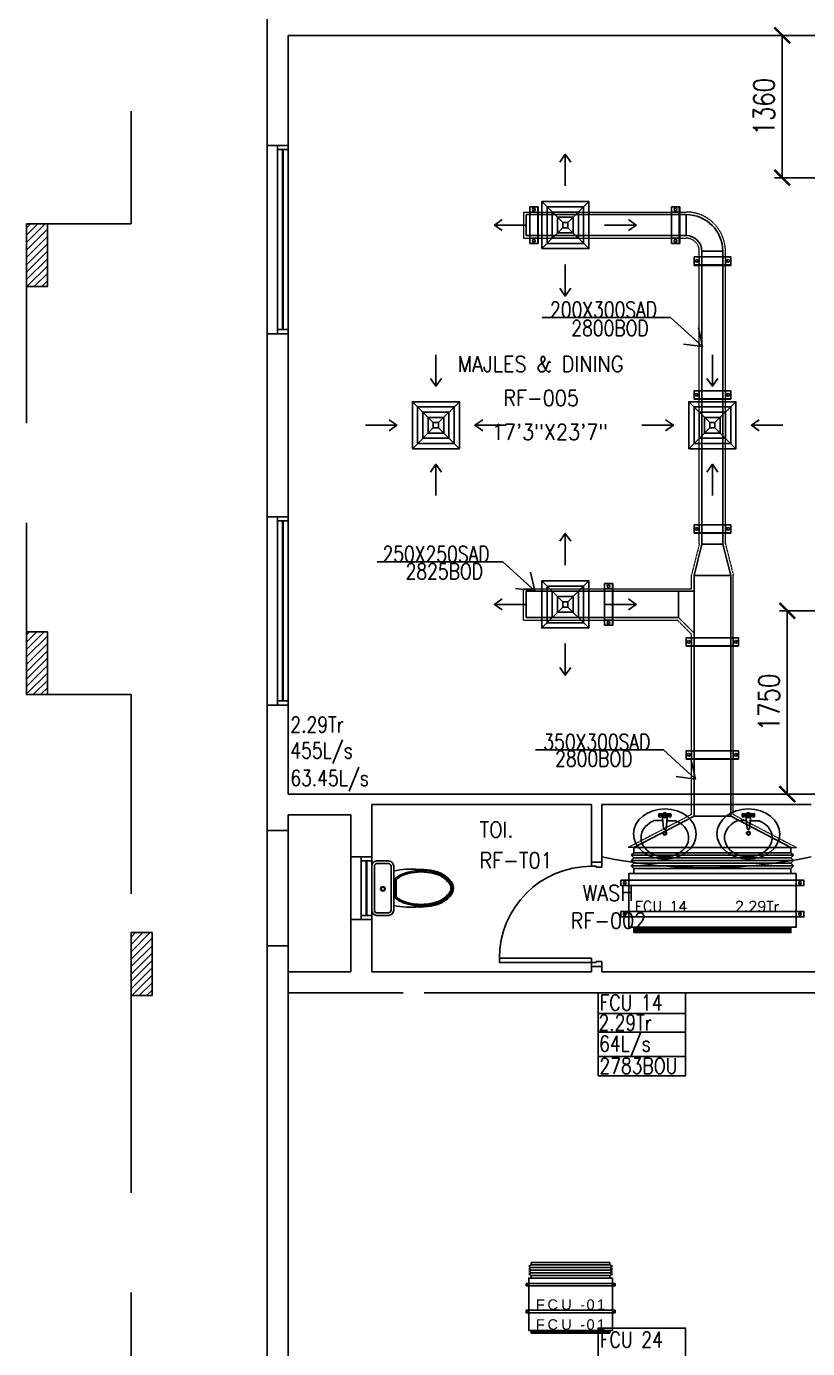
# Model space of a CAD drawing. Header units: millimetres. Extents: x -1288794 to 2153086, y -2701644 to -1335282.
# Drawn here: x 1822585 to 1830050, y -1492380 to -1479744 of the extents above; entities that cross this region are included whole.
import ezdxf

# ---------------------------------------------------------------- set-up
doc = ezdxf.new("R2010")
doc.units = ezdxf.units.MM
doc.header["$LTSCALE"] = 100
doc.header["$PDMODE"] = 34
doc.linetypes.add('DASHED2', pattern=[9.525, 6.35, -3.175])
doc.linetypes.add('HIDDEN', pattern=[9.525, 6.35, -3.175])
for name, color, linetype in [('A-ANNO-TEXT', 8, 'Continuous'), ('A-DOOR', 4, 'Continuous'), ('A-FLOR-OVHD', 4, 'DASHED2'), ('A-FLOR-PFIX', 8, 'Continuous'), ('A-FLOR-SPCL', 8, 'Continuous'), ('A-GLAZ', 5, 'Continuous'), ('A-WALL-FULL', 8, 'Continuous'), ('AC- SUIPPOR', 7, 'HIDDEN'), ('AC-HLTEXT', 100, 'Continuous'), ('AC-SAD', 3, 'Continuous'), ('AC-SAD TEXT', 3, 'Continuous'), ('AC-UNIT', 5, 'Continuous'), ('FCU-AC', 160, 'Continuous'), ('M-HANGER', 30, 'Continuous'), ('RAD DIF', 10, 'Continuous'), ('RAD RIGHT', 1, 'Continuous'), ('S-COL- HACT.', 9, 'Continuous'), ('S-COL.', 8, 'Continuous'), ('SAD RIGHT', 3, 'Continuous'), ('TEXT', 4, 'Continuous'), ('WALL', 42, 'Continuous')]:
    doc.layers.add(name, color=color, linetype=linetype)
doc.layers.add('INSULATION', color=1, linetype='Continuous', lineweight=5)
doc.styles.add('ROMAND', font='romand')
doc.styles.add('ROMANS', font='romans.shx', dxfattribs={"width": 0.8})
doc.styles.add('SIMPLEX', font='simplex.shx', dxfattribs={"width": 0.8})
doc.dimstyles.new('100 of DIM2', dxfattribs={"dimscale": 0, "dimtxt": 200, "dimasz": 150, "dimexe": 75, "dimexo": 200, "dimgap": 75, "dimtad": 1, "dimdec": 0, "dimrnd": 5, "dimzin": 0, "dimdsep": 46, "dimtxsty": 'ROMANS', "dimblk": 'ARCHTICK', "dimcen": 100, "dimclrd": 94, "dimclre": 94, "dimclrt": 2, "dimadec": 0, "dimazin": 0, "dimtfac": 1, "dimtdec": 0, "dimtofl": 0, "dimtmove": 2, "dimatfit": 3, "dimldrblk": 'OPEN90', "dimfxl": 75, "dimtolj": 1, "dimtzin": 0, "dimarcsym": 0})
pattern_1 = [(45, (2946940.44, -1108967.893), (-35.355339, 35.355339), [])]

# ---------------------------------------------------------------- blocks, each defined once
blk = doc.blocks.new('D-100-R1')
for p, q in [((-80, 980), (-80, 100)), ((-80, 980), (-40, 980)), ((-40, 980), (-40, 55)), ((-1000, 100), (-1000, 0)), ((-1000, 100), (-960, 100)), ((-960, 100), (-960, 55)), ((-960, 55), (-950, 55)), ((-950, 55), (-950, 0)), ((-80, 100), (0, 100)), ((-50, 55), (-50, 0)), ((-50, 55), (-40, 55)), ((-50, 0), (0, 0)), ((0, 100), (0, 0)), ((-1000, 0), (-950, 0))]:
    blk.add_line(p, q)
at = {"linetype": 'Continuous'}
blk.add_arc((-80, 100), 880, 90, 180, dxfattribs=at)
blk = doc.blocks.new('WC-1')
for p, q in [((-210, 0), (210, 0)), ((-260, -160), (-260, -50)), ((-235, -160), (-235, -50)), ((-210, -25), (210, -25)), ((235, -50), (235, -160)), ((260, -50), (260, -160)), ((210, -185), (-210, -185)), ((210, -210), (-210, -210)), ((91, -223), (-91, -223)), ((86, -235), (-86, -235))]:
    blk.add_line(p, q)
for radius in [22.1, 17.1]:
    blk.add_circle((-6, -107), radius)
for centre, radius, start, end in [((-210, -50), 50, 90, 180), ((-210, -50), 25, 90, 180), ((210, -50), 50, 360, 90), ((210, -50), 25, 360, 90), ((-210, -160), 50, 180, 270), ((-210, -160), 25, 180, 270), ((722, -383), 904, 168.9529, 184.0632), ((69, -365), 214, 138.4152, 149.8586), ((69, -365), 201, 139.9943, 149.8586), ((-69, -365), 201, 30.1414, 40.0057), ((-69, -365), 214, 30.1414, 41.5848), ((210, -160), 25, 270, 360), ((210, -160), 50, 270, 360), ((352, -470), 520, 166.4766, 180), ((352, -470), 507, 166.4766, 180), ((178, -428), 341, 149.8586, 166.4766), ((178, -428), 328, 149.8586, 166.4766), ((-178, -428), 328, 13.5234, 30.1414), ((-178, -428), 341, 13.5234, 30.1414), ((-352, -470), 507, 360, 13.5234), ((-352, -470), 520, 360, 13.5234), ((352, -470), 532, 177.5541, 180), ((352, -470), 532, 180, 193.5234), ((352, -470), 520, 180, 193.5234), ((352, -470), 507, 180, 193.5234), ((-352, -470), 507, 346.4766, 360), ((-352, -470), 520, 346.4766, 360), ((-352, -470), 532, 346.4766, 360), ((-352, -470), 532, 360, 2.4459), ((178, -512), 353, 193.5234, 210.1414), ((178, -512), 341, 193.5234, 210.1414), ((178, -512), 328, 193.5234, 210.1414), ((-178, -512), 328, 329.8586, 346.4766), ((-178, -512), 341, 329.8586, 346.4766), ((-178, -512), 353, 329.8586, 346.4766), ((69, -575), 226, 210.1414, 234.4972), ((69, -575), 214, 210.1414, 234.4972), ((69, -575), 201, 210.1414, 234.4972), ((0, -672), 95.9, 234.4972, 270), ((0, -672), 83.4, 234.4972, 270), ((0, -672), 83.4, 270, 305.5028), ((0, -672), 95.9, 270, 305.5028), ((-69, -575), 201, 305.5028, 329.8586), ((-69, -575), 214, 305.5028, 329.8586), ((-69, -575), 226, 305.5028, 329.8586), ((0, -672), 108, 234.4972, 270), ((0, -672), 108, 270, 305.5028)]:
    blk.add_arc(centre, radius, start, end)
at = {"linetype": 'Continuous', "ltscale": 50}
blk.add_arc((-722, -383), 904, 355.9368, 11.0471, dxfattribs=at)
blk = doc.blocks.new('W-180')
for p, q in [((1800, 100), (0, 100)), ((1800, 0), (0, 0)), ((40, 0), (40, 100)), ((1760, 100), (1760, 0))]:
    blk.add_line(p, q)
at = {"linetype": 'Continuous'}
for p, q in [((1760, 53), (40, 53)), ((1760, 47), (40, 47))]:
    blk.add_line(p, q, dxfattribs=at)
blk = doc.blocks.new('W-60')
for p, q in [((600, 100), (0, 100)), ((600, 0), (0, 0)), ((40, 0), (40, 100)), ((560, 100), (560, 0))]:
    blk.add_line(p, q)
at = {"linetype": 'Continuous'}
for p, q in [((560, 53), (40, 53)), ((560, 47), (40, 47))]:
    blk.add_line(p, q, dxfattribs=at)
blk = doc.blocks.new('LAV-2')
for p, q in [((-21, 393), (-55, 399)), ((-24, 385), (-49, 381)), ((-24, 377), (-49, 381)), ((-25, 381), (-13, 258)), ((-19, 381), (17, 381)), ((-1, 363), (-1, 399)), ((23, 381), (11, 257)), ((53, 399), (20, 393)), ((47, 381), (23, 385)), ((47, 381), (23, 376)), ((-102, 330), (-23, 330)), ((-21, 369), (-55, 363)), ((53, 363), (20, 369)), ((21, 329), (101, 329))]:
    blk.add_line(p, q)
for centre, radius in [((-1, 381), 24), ((-1, 381), 18), ((-1, 209), 18), ((-1, 209), 13.2)]:
    blk.add_circle(centre, radius)
blk.add_arc((-1, 257), 12, 179.8053, 359.8053)
for centre, major_axis, ratio in [((-1, 202), (-300, 1), 0.8), ((53, 381), (0.1, 18), 0.333333)]:
    blk.add_ellipse(centre, major_axis=major_axis, ratio=ratio)
at = {"extrusion": (0, 0, -1)}
blk.add_ellipse((-55, 381), major_axis=(0.1, 18), ratio=0.333333, dxfattribs=at)
blk.add_ellipse((-1, 166), major_axis=(-228, 1), ratio=0.8, start_param=5.174, end_param=10.533963)
for points, knots in [([(-55, 365), (-55, 366), (-55, 366), (-55, 366), (-55, 366), (-56, 367), (-56, 368), (-57, 370), (-57, 371), (-58, 374), (-58, 375), (-58, 379), (-58, 381), (-58, 386), (-58, 388), (-57, 392), (-57, 393), (-56, 394), (-56, 395), (-55, 396), (-55, 396), (-55, 396), (-55, 397), (-55, 397)], [3.378318, 3.378318, 3.378318, 3.378318, 3.519844, 3.519844, 3.66137, 3.66137, 3.925951, 3.925951, 4.190531, 4.190531, 4.455112, 4.455112, 4.86737, 4.86737, 5.279628, 5.279628, 5.565785, 5.565785, 5.785568, 5.785568, 5.957, 5.957, 6.04646, 6.04646, 6.04646, 6.04646]), ([(-55, 397), (-55, 397), (-54, 396), (-54, 396), (-54, 396), (-53, 395), (-53, 394), (-52, 392), (-52, 391), (-52, 388), (-51, 387), (-51, 383), (-51, 381), (-51, 376), (-52, 374), (-52, 370), (-53, 369), (-53, 368), (-54, 367), (-54, 366), (-54, 366), (-55, 366), (-55, 365), (-55, 365)], [0.236726, 0.236726, 0.236726, 0.236726, 0.378252, 0.378252, 0.519778, 0.519778, 0.784358, 0.784358, 1.048939, 1.048939, 1.313519, 1.313519, 1.725777, 1.725777, 2.138035, 2.138035, 2.424192, 2.424192, 2.643976, 2.643976, 2.815407, 2.815407, 2.904867, 2.904867, 2.904867, 2.904867]), ([(53, 396), (53, 396), (53, 396), (53, 396), (53, 395), (52, 394), (52, 394), (51, 392), (51, 390), (50, 388), (50, 386), (50, 383), (50, 380), (50, 376), (50, 373), (51, 370), (51, 369), (52, 367), (52, 367), (53, 366), (53, 365), (53, 365), (53, 365), (53, 365)], [0.236726, 0.236726, 0.236726, 0.236726, 0.378252, 0.378252, 0.519778, 0.519778, 0.784358, 0.784358, 1.048939, 1.048939, 1.313519, 1.313519, 1.725777, 1.725777, 2.138035, 2.138035, 2.424192, 2.424192, 2.643976, 2.643976, 2.815407, 2.815407, 2.904867, 2.904867, 2.904867, 2.904867]), ([(53, 365), (53, 365), (53, 365), (54, 366), (54, 366), (55, 367), (55, 368), (56, 370), (56, 371), (56, 373), (57, 375), (57, 379), (57, 381), (57, 386), (56, 388), (56, 391), (55, 392), (55, 394), (54, 395), (54, 396), (54, 396), (54, 396), (53, 396), (53, 396)], [3.378318, 3.378318, 3.378318, 3.378318, 3.519844, 3.519844, 3.66137, 3.66137, 3.925951, 3.925951, 4.190531, 4.190531, 4.455112, 4.455112, 4.86737, 4.86737, 5.279628, 5.279628, 5.565785, 5.565785, 5.785568, 5.785568, 5.957, 5.957, 6.04646, 6.04646, 6.04646, 6.04646])]:
    blk.add_open_spline(points, degree=3, knots=knots)
blk = doc.blocks.new('_ArchTick')
at = {"color": 0, "linetype": 'ByBlock', "const_width": 0.15}
blk.add_lwpolyline([(-0.5, -0.5), (0.5, 0.5)], dxfattribs=at)
blk = doc.blocks.new('*D506')
at = {"layer": 'Defpoints', "color": 0, "transparency": 16777216}
for p in [(1830385, -1479830), (1829808, -1481190), (1830385, -1481190)]:
    blk.add_point(p, dxfattribs=at)
at = {"layer": 'RAD DIF', "color": 94, "lineweight": -2, "transparency": 16777216}
for p, q in [((1830185, -1479830), (1829733, -1479830)), ((1829808, -1479830), (1829808, -1481190)), ((1830185, -1481190), (1829733, -1481190))]:
    blk.add_line(p, q, dxfattribs=at)
at = {"layer": 'RAD DIF', "color": 94, "lineweight": -2, "transparency": 16777216, "xscale": 150, "yscale": 150, "zscale": 150}
for p, rotation in [((1829808, -1479830), 90), ((1829808, -1481190), 270)]:
    blk.add_blockref('_ArchTick', p, dxfattribs=dict(at, rotation=rotation))
at = {"layer": 'RAD DIF', "color": 2, "transparency": 16777216, "insert": (1829633, -1480510), "char_height": 200, "attachment_point": 5, "rotation": 90, "style": 'ROMANS'}
blk.add_mtext('\\A1;1360', dxfattribs=at)
blk = doc.blocks.new('*D507')
at = {"layer": 'Defpoints', "color": 0, "transparency": 16777216}
for p in [(1829857, -1485330), (1830385, -1485330), (1830385, -1487080)]:
    blk.add_point(p, dxfattribs=at)
at = {"layer": 'RAD DIF', "color": 94, "lineweight": -2, "transparency": 16777216}
for p, q in [((1830185, -1485330), (1829782, -1485330)), ((1829857, -1487080), (1829857, -1485330)), ((1830185, -1487080), (1829782, -1487080))]:
    blk.add_line(p, q, dxfattribs=at)
at = {"layer": 'RAD DIF', "color": 94, "lineweight": -2, "transparency": 16777216, "xscale": 150, "yscale": 150, "zscale": 150}
for p, rotation in [((1829857, -1485330), 90), ((1829857, -1487080), 270)]:
    blk.add_blockref('_ArchTick', p, dxfattribs=dict(at, rotation=rotation))
at = {"layer": 'RAD DIF', "color": 2, "transparency": 16777216, "insert": (1829682, -1486205), "char_height": 200, "attachment_point": 5, "rotation": 90, "style": 'ROMANS'}
blk.add_mtext('\\A1;1750', dxfattribs=at)
blk = doc.blocks.new('A$C44FB0367')
at = {"layer": 'WALL', "ltscale": 30}
h = blk.add_hatch(dxfattribs=at)
h.set_pattern_fill('NET3', color=2, scale=100, style=0)
h.set_pattern_definition([(0, (19935.246, -11666.627), (0, 12.5), []), (60, (19935.246, -11666.627), (-10.8253175, 6.25), []), (120, (19935.246, -11666.627), (-10.8253175, -6.25), [])])
h.paths.add_polyline_path([(775, 250), (775, 275), (25, 275), (25, 250)])
at = {"layer": 'WALL', "color": 5, "ltscale": 30}
for p, q in [((25, 250), (25, 275)), ((25, 275), (775, 275)), ((775, 250), (775, 275))]:
    blk.add_line(p, q, dxfattribs=at)
at = {"layer": 'WALL', "color": 8, "ltscale": 30}
for p, q in [((25, -250), (25, -275)), ((25, -250), (25, -275)), ((775, -250), (775, -275)), ((25, -275), (0, -287.5)), ((0, -287.5), (25, -300)), ((25, -300), (0, -312.5)), ((0, -312.5), (25, -325)), ((25, -325), (0, -337.5)), ((0, -337.5), (25, -350)), ((25, -350), (0, -362.5)), ((0, -362.5), (25, -375)), ((25, -275), (775, -275)), ((25, -300), (775, -300)), ((25, -325), (775, -325)), ((25, -350), (775, -350)), ((25, -375), (775, -375)), ((25, -375), (25, -400)), ((775, -275), (800, -287.5)), ((800, -287.5), (775, -300)), ((775, -300), (800, -312.5)), ((800, -312.5), (775, -325)), ((775, -325), (800, -337.5)), ((800, -337.5), (775, -350)), ((775, -350), (800, -362.5)), ((800, -362.5), (775, -375)), ((775, -375), (775, -400)), ((25, -400), (775, -400))]:
    blk.add_line(p, q, dxfattribs=at)
at = {"layer": 'WALL', "color": 5, "ltscale": 30}
blk.add_lwpolyline([(0, 250), (800, 250), (800, -250), (0, -250)], close=True, dxfattribs=at)
blk = doc.blocks.new('A$C5F1D0244')
at = {"layer": 'AC- SUIPPOR', "ltscale": 5}
for p, q in [((-25, 425), (-25, -425)), ((0, 425), (0, -425))]:
    blk.add_line(p, q, dxfattribs=at)
at = {"layer": 'AC- SUIPPOR', "ltscale": 30}
for points in [[(-25, 400), (0, 400), (0, 425), (-25, 425)], [(-25, -400), (0, -400), (0, -425), (-25, -425)]]:
    blk.add_lwpolyline(points, close=True, dxfattribs=at)
for centre in [(-12.5, 412.5), (-12.5, -412.5)]:
    blk.add_circle(centre, 5, dxfattribs=at)
blk = doc.blocks.new('fcu 2.5 tr')
h = blk.add_hatch()
h.set_pattern_fill('NET', color=3)
h.paths.add_polyline_path([(83172, -1587743), (81672, -1587743), (81672, -1587793), (83172, -1587793)])
at = {"layer": 'FCU-AC', "color": 1}
for p, q in [((83172, -1586980), (81672, -1586980)), ((81672, -1586980), (81672, -1587030)), ((83172, -1587030), (83172, -1586980)), ((81672, -1587030), (83172, -1587030)), ((83172, -1587180), (81672, -1587180)), ((81672, -1587180), (81672, -1587230)), ((81672, -1587230), (83172, -1587230)), ((83172, -1587230), (83172, -1587180))]:
    blk.add_line(p, q, dxfattribs=at)
at = {"layer": 'FCU-AC'}
for p, q in [((81672, -1587030), (81647, -1587055)), ((83197, -1587055), (81647, -1587055)), ((81672, -1587080), (81647, -1587055)), ((81672, -1587080), (81647, -1587105)), ((83197, -1587105), (81647, -1587105)), ((81672, -1587130), (81647, -1587105)), ((81672, -1587130), (81647, -1587155)), ((83172, -1587030), (81672, -1587030)), ((83172, -1587080), (81672, -1587080)), ((83172, -1587080), (81672, -1587080)), ((83172, -1587130), (81672, -1587130)), ((83172, -1587130), (81672, -1587130)), ((83197, -1587055), (83172, -1587030)), ((83197, -1587055), (83172, -1587080)), ((83197, -1587105), (83172, -1587080)), ((83197, -1587105), (83172, -1587130)), ((83197, -1587155), (83172, -1587130)), ((83197, -1587155), (81647, -1587155)), ((81672, -1587180), (81647, -1587155)), ((83197, -1587155), (83172, -1587180))]:
    blk.add_line(p, q, dxfattribs=at)
blk.add_lwpolyline([(81622, -1587743), (83222, -1587743), (83222, -1587230), (81622, -1587230)], close=True, dxfattribs=at)
at = {"layer": 'FCU-AC', "color": 6}
for points in [[(81547, -1587343), (83297, -1587343), (83297, -1587293), (81547, -1587293)], [(81547, -1587643), (83297, -1587643), (83297, -1587593), (81547, -1587593)]]:
    blk.add_lwpolyline(points, close=True, dxfattribs=at)
at = {"layer": 'FCU-AC', "color": 3}
blk.add_lwpolyline([(81672, -1587793), (83172, -1587793), (83172, -1587743), (81672, -1587743)], close=True, dxfattribs=at)
at = {"layer": 'FCU-AC', "color": 6}
for centre in [(81584, -1587318), (83259, -1587318), (81584, -1587618), (83259, -1587618)]:
    blk.add_circle(centre, 12.5, dxfattribs=at)
blk = doc.blocks.new('*U276')
at = {"linetype": 'Continuous'}
for p, q in [((-38, -221), (-38, 279)), ((42, 279), (-38, 279)), ((37, -221), (37, 279)), ((42, -221), (42, 279)), ((42, 229), (-38, 229)), ((42, -171), (-38, -171)), ((42, -221), (-38, -221))]:
    blk.add_line(p, q, dxfattribs=at)
for centre in [(0, 254), (0, -196)]:
    blk.add_circle(centre, 12.5, dxfattribs=at)
blk = doc.blocks.new('*U280')
at = {"linetype": 'Continuous'}
for p, q in [((-38, -146), (-38, 204)), ((42, 204), (-38, 204)), ((42, 154), (-38, 154)), ((37, -146), (37, 204)), ((42, -146), (42, 204)), ((42, -96), (-38, -96)), ((42, -146), (-38, -146))]:
    blk.add_line(p, q, dxfattribs=at)
for centre in [(0, 179), (0, -121)]:
    blk.add_circle(centre, 12.5, dxfattribs=at)
blk = doc.blocks.new('*U279')
at = {"linetype": 'Continuous'}
for p, q in [((-38, -146), (-38, 204)), ((42, 204), (-38, 204)), ((42, 154), (-38, 154)), ((37, -146), (37, 204)), ((42, -146), (42, 204)), ((42, -96), (-38, -96)), ((42, -146), (-38, -146))]:
    blk.add_line(p, q, dxfattribs=at)
for centre in [(0, 179), (0, -121)]:
    blk.add_circle(centre, 12.5, dxfattribs=at)
blk = doc.blocks.new('*U282')
at = {"linetype": 'Continuous'}
for p, q in [((-38, -135), (-38, 215)), ((42, 215), (-38, 215)), ((42, 165), (-38, 165)), ((37, -135), (37, 215)), ((42, -135), (42, 215)), ((42, -85), (-38, -85)), ((42, -135), (-38, -135))]:
    blk.add_line(p, q, dxfattribs=at)
for centre in [(0, 190), (0, -110)]:
    blk.add_circle(centre, 12.5, dxfattribs=at)
blk = doc.blocks.new('*U281')
at = {"linetype": 'Continuous'}
for p, q in [((-38, -129), (-38, 221)), ((42, 221), (-38, 221)), ((42, 171), (-38, 171)), ((37, -129), (37, 221)), ((42, -129), (42, 221)), ((42, -79), (-38, -79)), ((42, -129), (-38, -129))]:
    blk.add_line(p, q, dxfattribs=at)
for centre in [(0, 196), (0, -104)]:
    blk.add_circle(centre, 12.5, dxfattribs=at)
blk = doc.blocks.new('*U283')
at = {"linetype": 'Continuous'}
for p, q in [((-38, -159), (-38, 240)), ((42, 240), (-38, 240)), ((42, 190), (-38, 190)), ((37, -159), (37, 240)), ((42, -159), (42, 240)), ((42, -109), (-38, -109)), ((42, -159), (-38, -159))]:
    blk.add_line(p, q, dxfattribs=at)
for centre in [(0, 215), (0, -134)]:
    blk.add_circle(centre, 12.5, dxfattribs=at)
blk = doc.blocks.new('SD RIGHT')
at = {"layer": 'SAD RIGHT'}
for p, q in [((-225, 225), (-25, 25)), ((225, 225), (25, 25)), ((-25, -25), (-225, -225)), ((225, -225), (25, -25))]:
    blk.add_line(p, q, dxfattribs=at)
for points in [[(-225, -225), (225, -225), (225, 225), (-225, 225)], [(-175, -175), (175, -175), (175, 175), (-175, 175)], [(-125, -125), (125, -125), (125, 125), (-125, 125)], [(-75, -75), (75, -75), (75, 75), (-75, 75)], [(-25, -25), (25, -25), (25, 25), (-25, 25)]]:
    blk.add_lwpolyline(points, close=True, dxfattribs=at)
for points in [[(0, 678), (0, 375)], [(-678, 0), (-375, 0)], [(678, 0), (375, 0)], [(0, -678), (0, -375)]]:
    blk.add_leader(points, dimstyle='100 of DIM2', override={"dimscale": 1, "dimasz": 75, "dimtad": 0, "dimclrd": 256, "dimfxl": 0.2}, dxfattribs=at)
blk = doc.blocks.new('RAD RIGHT CENTER')
at = {"layer": 'RAD RIGHT'}
for p, q in [((-225, 225), (-25, 25)), ((225, 225), (25, 25)), ((-25, -25), (-225, -225)), ((25, -25), (225, -225))]:
    blk.add_line(p, q, dxfattribs=at)
for points in [[(-225, -225), (225, -225), (225, 225), (-225, 225)], [(-175, -175), (175, -175), (175, 175), (-175, 175)], [(-125, -125), (125, -125), (125, 125), (-125, 125)], [(-75, -75), (75, -75), (75, 75), (-75, 75)], [(-25, -25), (25, -25), (25, 25), (-25, 25)]]:
    blk.add_lwpolyline(points, close=True, dxfattribs=at)
for points in [[(0, 373), (0, 673)], [(-373, 0), (-673, 0)], [(373, 0), (673, 0)], [(0, -373), (0, -673)]]:
    blk.add_leader(points, dimstyle='100 of DIM2', override={"dimscale": 1, "dimasz": 75, "dimtad": 0, "dimclrd": 1, "dimfxl": 0.2}, dxfattribs=at)

msp = doc.modelspace()

# ---------------------------------------------------------------- hatches: boundary and pattern name
at = {"layer": 'S-COL- HACT.', "linetype": 'Continuous', "ltscale": 3}
h = msp.add_hatch(dxfattribs=at)
h.set_pattern_fill('ANSI31', color=256, scale=400, style=0)
h.set_pattern_definition(pattern_1)
h.paths.add_polyline_path([(1822585.3, -1481629.9), (1822585.3, -1482229.9), (1822785.3, -1482229.9), (1822785.3, -1481629.9)])
h = msp.add_hatch(dxfattribs=at)
h.set_pattern_fill('ANSI31', color=256, scale=400, style=0)
h.set_pattern_definition(pattern_1)
h.paths.add_polyline_path([(1822585.3, -1485529.9), (1822585.3, -1486129.9), (1822785.3, -1486129.9), (1822785.3, -1485529.9)])
h = msp.add_hatch(dxfattribs=at)
h.set_pattern_fill('ANSI31', color=256, scale=400, style=0)
h.set_pattern_definition(pattern_1)
h.paths.add_polyline_path([(1823585.3, -1488404.9), (1823585.3, -1489004.9), (1823785.3, -1489004.9), (1823785.3, -1488404.9)])

# ---------------------------------------------------------------- linework, layer by layer
at = {"layer": 'A-FLOR-OVHD', "ltscale": 3}
for p, q in [((1822585.3, -1486129.9), (1823585.3, -1486129.9)), ((1822585.3, -1486129.9), (1823585.3, -1486129.9)), ((1823585.3, -1486129.9), (1823585.3, -1495829.9)), ((1823585.3, -1486129.9), (1823585.3, -1495829.9))]:
    msp.add_line(p, q, dxfattribs=at)
msp.add_lwpolyline([(1846185.3, -1471979.9), (1837785.3, -1471979.9), (1837785.3, -1473279.9), (1836485.3, -1473279.9), (1836485.3, -1471979.9), (1832185.3, -1471979.9), (1832185.3, -1472379.9), (1830485.3, -1472379.9), (1830485.3, -1471979.9), (1823585.3, -1471979.9), (1823585.3, -1481629.9), (1822585.3, -1481629.9), (1822585.3, -1486129.9)], dxfattribs=at)
at = {"layer": 'A-FLOR-SPCL', "ltscale": 3}
msp.add_arc((1829085.3, -1482963.2), 4821.5, 258.02979, 281.97021, dxfattribs=at)
at = {"layer": 'A-GLAZ', "ltscale": 3}
for p, q in [((1824885.3, -1480879.9), (1824885.3, -1482679.9)), ((1824885.3, -1484429.9), (1824885.3, -1486229.9)), ((1824885.3, -1488529.9), (1824885.3, -1487429.9)), ((1825085.3, -1488529.9), (1825085.3, -1487429.9)), ((1825685.3, -1487679.9), (1825685.3, -1488279.9))]:
    msp.add_line(p, q, dxfattribs=at)
at = {"layer": 'A-WALL-FULL', "ltscale": 3}
for p, q in [((1824885.3, -1479629.9), (1824885.3, -1480879.9)), ((1825085.3, -1479829.9), (1830385.3, -1479829.9)), ((1825085.3, -1479829.9), (1825085.3, -1480879.9)), ((1824885.3, -1480879.9), (1825085.3, -1480879.9)), ((1824885.3, -1480879.9), (1825085.3, -1480879.9)), ((1822785.3, -1481629.9), (1822585.3, -1481629.9)), ((1822585.3, -1481629.9), (1822585.3, -1482229.9, 0)), ((1822785.3, -1482229.9), (1822785.3, -1481629.9)), ((1822585.3, -1482229.9, 0), (1822785.3, -1482229.9)), ((1824885.3, -1482679.9), (1825085.3, -1482679.9)), ((1824885.3, -1482679.9), (1824885.3, -1484429.9)), ((1825085.3, -1482679.9), (1825085.3, -1484429.9)), ((1824885.3, -1484429.9), (1825085.3, -1484429.9)), ((1822785.3, -1485529.9, 0), (1822585.3, -1485529.9, 0)), ((1822585.3, -1485529.9, 0), (1822585.3, -1486129.9)), ((1822785.3, -1486129.9, 0), (1822785.3, -1485529.9, 0)), ((1822585.3, -1486129.9), (1822785.3, -1486129.9, 0)), ((1824885.3, -1486229.9), (1824885.3, -1487429.9)), ((1824885.3, -1486229.9), (1825085.3, -1486229.9)), ((1825085.3, -1486229.9), (1825085.3, -1487079.9)), ((1830385.3, -1487079.9), (1825085.3, -1487079.9)), ((1825685.3, -1487279.9), (1825085.3, -1487279.9)), ((1825085.3, -1487429.9), (1825085.3, -1487279.9)), ((1825685.3, -1487279.9), (1825685.3, -1487679.9)), ((1827985.3, -1487179.9), (1825885.3, -1487179.9)), ((1825885.3, -1487179.9), (1825885.3, -1487679.9)), ((1827985.3, -1487179.9), (1827985.3, -1487729.9)), ((1828085.3, -1487179.9), (1828085.3, -1487729.9)), ((1830085.3, -1487179.9), (1828085.3, -1487179.9)), ((1825085.3, -1487429.9), (1824885.3, -1487429.9)), ((1825885.3, -1487679.9), (1825685.3, -1487679.9)), ((1828085.3, -1487729.9), (1827985.3, -1487729.9)), ((1825885.3, -1488279.9), (1825685.3, -1488279.9)), ((1825685.3, -1488279.9), (1825685.3, -1488779.9)), ((1825885.3, -1488279.9), (1825885.3, -1488779.9)), ((1823585.3, -1489004.9), (1823585.3, -1488404.9)), ((1823585.3, -1488404.9), (1823785.3, -1488404.9)), ((1823785.3, -1488404.9), (1823785.3, -1489004.9)), ((1825085.3, -1488529.9), (1824885.3, -1488529.9)), ((1824885.3, -1488529.9), (1824885.3, -1493429.9)), ((1825085.3, -1488529.9), (1825085.3, -1493429.9)), ((1825685.3, -1488779.9), (1825085.3, -1488779.9)), ((1827985.3, -1488779.9), (1825885.3, -1488779.9)), ((1828085.3, -1488729.9), (1827985.3, -1488729.9)), ((1827985.3, -1488729.9), (1827985.3, -1488779.9)), ((1828085.3, -1488729.9), (1828085.3, -1488779.9)), ((1828085.3, -1488779.9), (1830385.3, -1488779.9)), ((1823785.3, -1489004.9, 0), (1823585.3, -1489004.9)), ((1825085.3, -1488979.9), (1826185.3, -1488979.9)), ((1826385.3, -1488979.9), (1832635.3, -1488979.9))]:
    msp.add_line(p, q, dxfattribs=at)
at = {"layer": 'A-WALL-FULL', "linetype": 'Continuous', "ltscale": 3}
msp.add_lwpolyline([(1822585.3, -1481629.9), (1822785.3, -1481629.9), (1822785.3, -1482229.9), (1822585.3, -1482229.9)], close=True, dxfattribs=at)
at = {"layer": 'A-WALL-FULL', "linetype": 'Continuous', "ltscale": 3, "elevation": 0}
msp.add_lwpolyline([(1822585.3, -1485529.9), (1822785.3, -1485529.9), (1822785.3, -1486129.9), (1822585.3, -1486129.9)], close=True, dxfattribs=at)
at = {"layer": 'AC-SAD'}
for p, q in [((1827360.3, -1481542.4), (1828890.7, -1481542.4)), ((1827360.3, -1481542.4), (1827360.3, -1481742.4)), ((1828890.7, -1481542.4), (1828890.7, -1481742.4, 0)), ((1827360.3, -1481742.4), (1828890.7, -1481742.4)), ((1829040.7, -1484692.4), (1829040.7, -1481892.4)), ((1829240.7, -1481892.4, 0), (1829040.7, -1481892.4, 0)), ((1829240.7, -1484692.4), (1829240.7, -1481892.4)), ((1829040.7, -1484692.4), (1828965.7, -1484992.4)), ((1829040.7, -1484692.4), (1829240.7, -1484692.4)), ((1829240.7, -1484692.4), (1829315.7, -1484992.4)), ((1828965.7, -1487290.9), (1828965.7, -1484992.4)), ((1828965.7, -1484992.4), (1829315.7, -1484992.4)), ((1829315.7, -1487290.9), (1829315.7, -1484992.4)), ((1827360.3, -1485142.4), (1828965.7, -1485142.4)), ((1827360.3, -1485392.4), (1827360.3, -1485142.4)), ((1828815.7, -1485392.4), (1828815.7, -1485142.4)), ((1827360.3, -1485392.4), (1828815.7, -1485392.4)), ((1828965.7, -1485542.4), (1828815.7, -1485392.4)), ((1828965.7, -1487290.9), (1828390.7, -1487590.9)), ((1828965.7, -1487290.9), (1829315.7, -1487290.9)), ((1829315.7, -1487290.9), (1829890.7, -1487590.9)), ((1828390.7, -1487590.9), (1829890.7, -1487590.9))]:
    msp.add_line(p, q, dxfattribs=at)
for radius in [350, 150]:
    msp.add_arc((1828890.7, -1481892.4, 0), radius, 0, 90, dxfattribs=at)
at = {"layer": 'AC-SAD TEXT'}
for p, q in [((1828048.2, -1489176.4), (1828885.3, -1489176.4)), ((1828048.2, -1489357.1), (1828885.3, -1489357.1)), ((1828048.2, -1489588.3), (1828885.3, -1489588.3))]:
    msp.add_line(p, q, dxfattribs=at)
for points in [[(1828048.2, -1489772.8), (1828885.3, -1489772.8), (1828885.3, -1488979.9), (1828048.2, -1488979.9)], [(1828048.2, -1492979.9), (1828885.3, -1492979.9), (1828885.3, -1492184.5), (1828048.2, -1492184.5)]]:
    msp.add_lwpolyline(points, close=True, dxfattribs=at)
at = {"layer": 'INSULATION', "linetype": 'HIDDEN', "ltscale": 0.01}
for p, q in [((1827335.3, -1481517.4), (1828890.7, -1481517.4, 0)), ((1827335.3, -1481517.4), (1827335.3, -1481767.4)), ((1827335.3, -1481767.4), (1828890.7, -1481767.4)), ((1829015.7, -1484689.3), (1829015.7, -1481892.4)), ((1829265.7, -1484689.3), (1829265.7, -1481892.4, 0)), ((1829015.7, -1484689.3), (1828940.7, -1484989.3)), ((1829265.7, -1484689.3), (1829340.7, -1484989.3)), ((1828940.7, -1485117.4), (1828940.7, -1484989.3)), ((1829340.7, -1487275.8), (1829340.7, -1484989.3)), ((1827335.3, -1485117.4), (1828940.7, -1485117.4)), ((1827335.3, -1485417.4), (1827335.3, -1485117.4)), ((1827335.3, -1485417.4), (1828805.3, -1485417.4)), ((1828940.7, -1485552.7), (1828805.3, -1485417.4)), ((1828940.7, -1487275.8), (1828940.7, -1485552.7)), ((1828940.7, -1487275.8), (1828336.6, -1487590.9)), ((1829340.7, -1487275.8), (1829944.7, -1487590.9)), ((1828390.7, -1487590.9), (1828336.6, -1487590.9)), ((1829890.7, -1487590.9), (1829944.7, -1487590.9))]:
    msp.add_line(p, q, dxfattribs=at)
for radius in [375, 125]:
    msp.add_arc((1828890.7, -1481892.4, 0), radius, 0, 90, dxfattribs=at)
at = {"layer": 'S-COL.', "linetype": 'Continuous', "ltscale": 3}
for points in [[(1822585.3, -1481629.9), (1822585.3, -1482229.9), (1822785.3, -1482229.9), (1822785.3, -1481629.9)], [(1822585.3, -1481629.9), (1822585.3, -1482229.9), (1822785.3, -1482229.9), (1822785.3, -1481629.9)], [(1822585.3, -1481629.9), (1822585.3, -1482229.9), (1822785.3, -1482229.9), (1822785.3, -1481629.9)], [(1823585.3, -1488404.9), (1823585.3, -1489004.9), (1823785.3, -1489004.9), (1823785.3, -1488404.9)], [(1823585.3, -1488404.9), (1823585.3, -1489004.9), (1823785.3, -1489004.9), (1823785.3, -1488404.9)], [(1823585.3, -1488404.9), (1823585.3, -1489004.9), (1823785.3, -1489004.9), (1823785.3, -1488404.9)]]:
    msp.add_lwpolyline(points, close=True, dxfattribs=at)
at = {"layer": 'S-COL.', "linetype": 'Continuous', "ltscale": 3, "elevation": 0}
msp.add_lwpolyline([(1822585.3, -1485529.9), (1822585.3, -1486129.9), (1822785.3, -1486129.9), (1822785.3, -1485529.9)], close=True, dxfattribs=at)
msp.add_lwpolyline([(1822585.3, -1485529.9), (1822585.3, -1486129.9), (1822785.3, -1486129.9), (1822785.3, -1485529.9)], close=True, dxfattribs=at)
msp.add_lwpolyline([(1822585.3, -1485529.9), (1822585.3, -1486129.9), (1822785.3, -1486129.9), (1822785.3, -1485529.9)], close=True, dxfattribs=at)

# ---------------------------------------------------------------- block references
at = {"ltscale": 30, "extrusion": (0, 0, -1), "zscale": -1, "rotation": 90}
msp.add_blockref('A$C5F1D0244', (-1827785.3, -1491757), dxfattribs=at)
at = {"ltscale": 30, "rotation": 270}
msp.add_blockref('A$C5F1D0244', (1827785.3, -1492038.2), dxfattribs=at)
at = {"layer": 'A-DOOR', "ltscale": 3, "xscale": -1, "rotation": 90}
msp.add_blockref('D-100-R1', (1828085.3, -1488729.9), dxfattribs=at)
at = {"layer": 'A-FLOR-PFIX', "ltscale": 3}
for p in [(1828687.4, -1487663.6), (1829485.7, -1487663.6)]:
    msp.add_blockref('LAV-2', p, dxfattribs=at)
at = {"layer": 'A-FLOR-PFIX', "ltscale": 3, "rotation": 90}
msp.add_blockref('WC-1', (1825885.3, -1487979.9), dxfattribs=at)
at = {"layer": 'A-GLAZ', "ltscale": 3, "rotation": 90}
for name, p in [('W-180', (1825085.3, -1482679.9)), ('W-180', (1825085.3, -1486229.9)), ('W-60', (1825885.3, -1488279.9))]:
    msp.add_blockref(name, p, dxfattribs=at)
at = {"layer": 'AC-UNIT', "color": 6, "ltscale": 30, "rotation": 180}
msp.add_blockref('A$C44FB0367', (1828185.3, -1491956.3), dxfattribs=at)
at = {"layer": 'FCU-AC', "color": 3}
msp.add_blockref('fcu 2.5 tr', (1746719.1, 99389.2), dxfattribs=at)
at = {"layer": 'M-HANGER', "xscale": -1}
for name, p, rotation in [('*U281', (1827434.6, -1481596.4), 180), ('*U282', (1828787.6, -1481602.6), 180), ('*U279', (1829169.9, -1481985), 90), ('*U279', (1829169.9, -1483265), 90), ('*U280', (1829169.9, -1484545), 90), ('*U283', (1828147.8, -1485227.1), 180), ('*U276', (1829169.9, -1485625), 90), ('*U276', (1829169.9, -1486705), 90)]:
    msp.add_blockref(name, p, dxfattribs=dict(at, rotation=rotation))
at = {"layer": 'RAD RIGHT'}
for p in [(1826498.5, -1483554.9), (1829140.7, -1483554.9)]:
    msp.add_blockref('RAD RIGHT CENTER', p, dxfattribs=at)
at = {"layer": 'SAD RIGHT'}
msp.add_blockref('SD RIGHT', (1827735.3, -1481642.4), dxfattribs=at)
at = {"layer": 'SAD RIGHT', "xscale": -1, "rotation": 180}
msp.add_blockref('SD RIGHT', (1827735.3, -1485267.4), dxfattribs=at)

# ---------------------------------------------------------------- texts
at = {"layer": 'A-ANNO-TEXT', "style": 'ROMANS', "width": 0.9}
for s, p in [('MAJLES & DINING', (1826706, -1483045.7)), ('RF-005', (1827143, -1483369.1)), ('17\'3"X23\'7"', (1827032.8, -1483694.2)), ('TOI.', (1826915.3, -1487494.8)), ('RF-T01', (1826915.3, -1487789.4)), ('WASH', (1827902.3, -1488101.2)), ('RF-002', (1827786.5, -1488365.7))]:
    msp.add_text(s, height=150, dxfattribs=at).set_placement(p)
at = {"layer": 'AC-HLTEXT', "style": 'ROMAND'}
msp.add_text('2.29Tr', height=100, dxfattribs=at).set_placement((1829356.1, -1488203.9))
at = {"layer": 'AC-SAD TEXT', "style": 'SIMPLEX', "width": 0.8}
for s, p in [('200X300SAD', (1827589.2, -1482524.6)), ('2800BOD', (1827792.5, -1482701.9)), ('250X250SAD', (1825988.4, -1484860.8)), ('2825BOD', (1826209, -1485026.4)), ('2.29Tr', (1825107.6, -1486491)), ('350X300SAD', (1827525.3, -1486657.9)), ('455L/s', (1825107.6, -1486738.9)), ('2800BOD', (1827637.8, -1486816.5)), ('63.45L/s', (1825107.6, -1487002)), ('FCU 14', (1828063.3, -1489148.3)), ('2.29Tr', (1828052.3, -1489340.7)), ('64L/s', (1828058.7, -1489540.5)), ('2783BOU', (1828061.4, -1489752.9)), ('FCU 24', (1828065.5, -1492370.4))]:
    msp.add_text(s, height=150, dxfattribs=at).set_placement(p)
at = {"layer": 'AC-SAD TEXT', "style": 'ROMAND'}
for s, p in [('FCU 14', (1828399.6, -1488203.9)), ('2.29Tr', (1829356.1, -1488203.9))]:
    msp.add_text(s, height=100, dxfattribs=at).set_placement(p)
at = {"layer": 'TEXT', "color": 7, "ltscale": 30, "char_height": 100, "width": 1009.126, "attachment_point": 5}
for insert in [(1827796.9, -1491960.3), (1827796.9, -1492150.8)]:
    msp.add_mtext('{\\fSansSerif|b0|i0|c2|p2;\\T1.3;FCU -01}', dxfattribs=dict(at, insert=insert))

# ---------------------------------------------------------------- dimensions: what is measured, and where the dimension line sits
at = {"layer": 'RAD DIF'}
for base, p1, p2, picture, middle in [((1829807.6, -1481189.9), (1830385.3, -1479829.9), (1830385.3, -1481189.9), '*D506', (1829632.6, -1480509.9)), ((1829857.4, -1485329.9), (1830385.3, -1487079.9), (1830385.3, -1485329.9), '*D507', (1829682.4, -1486204.9))]:
    dim = msp.add_linear_dim(base=base, p1=p1, p2=p2, angle=90, dimstyle='100 of DIM2', override={"dimscale": 1, "dimfxl": 0.2}, dxfattribs=at)
    dim.commit()
    dim.dimension.update_dxf_attribs({"geometry": picture, "text_midpoint": middle})

# ---------------------------------------------------------------- leaders
at = {"layer": 'AC-SAD TEXT'}
for points in [[(1829046.7, -1482803.2), (1828741.5, -1482524.6), (1827512.6, -1482524.6)], [(1827442.5, -1485139.3), (1827137.3, -1484860.8), (1825936.5, -1484860.8)], [(1828978, -1486936.4), (1828672.8, -1486657.9), (1827449.8, -1486657.9)]]:
    msp.add_leader(points, dimstyle='100 of DIM2', override={"dimscale": 1, "dimtad": 0, "dimfxl": 0.2}, dxfattribs=at)

doc.saveas('drawing.dxf')
